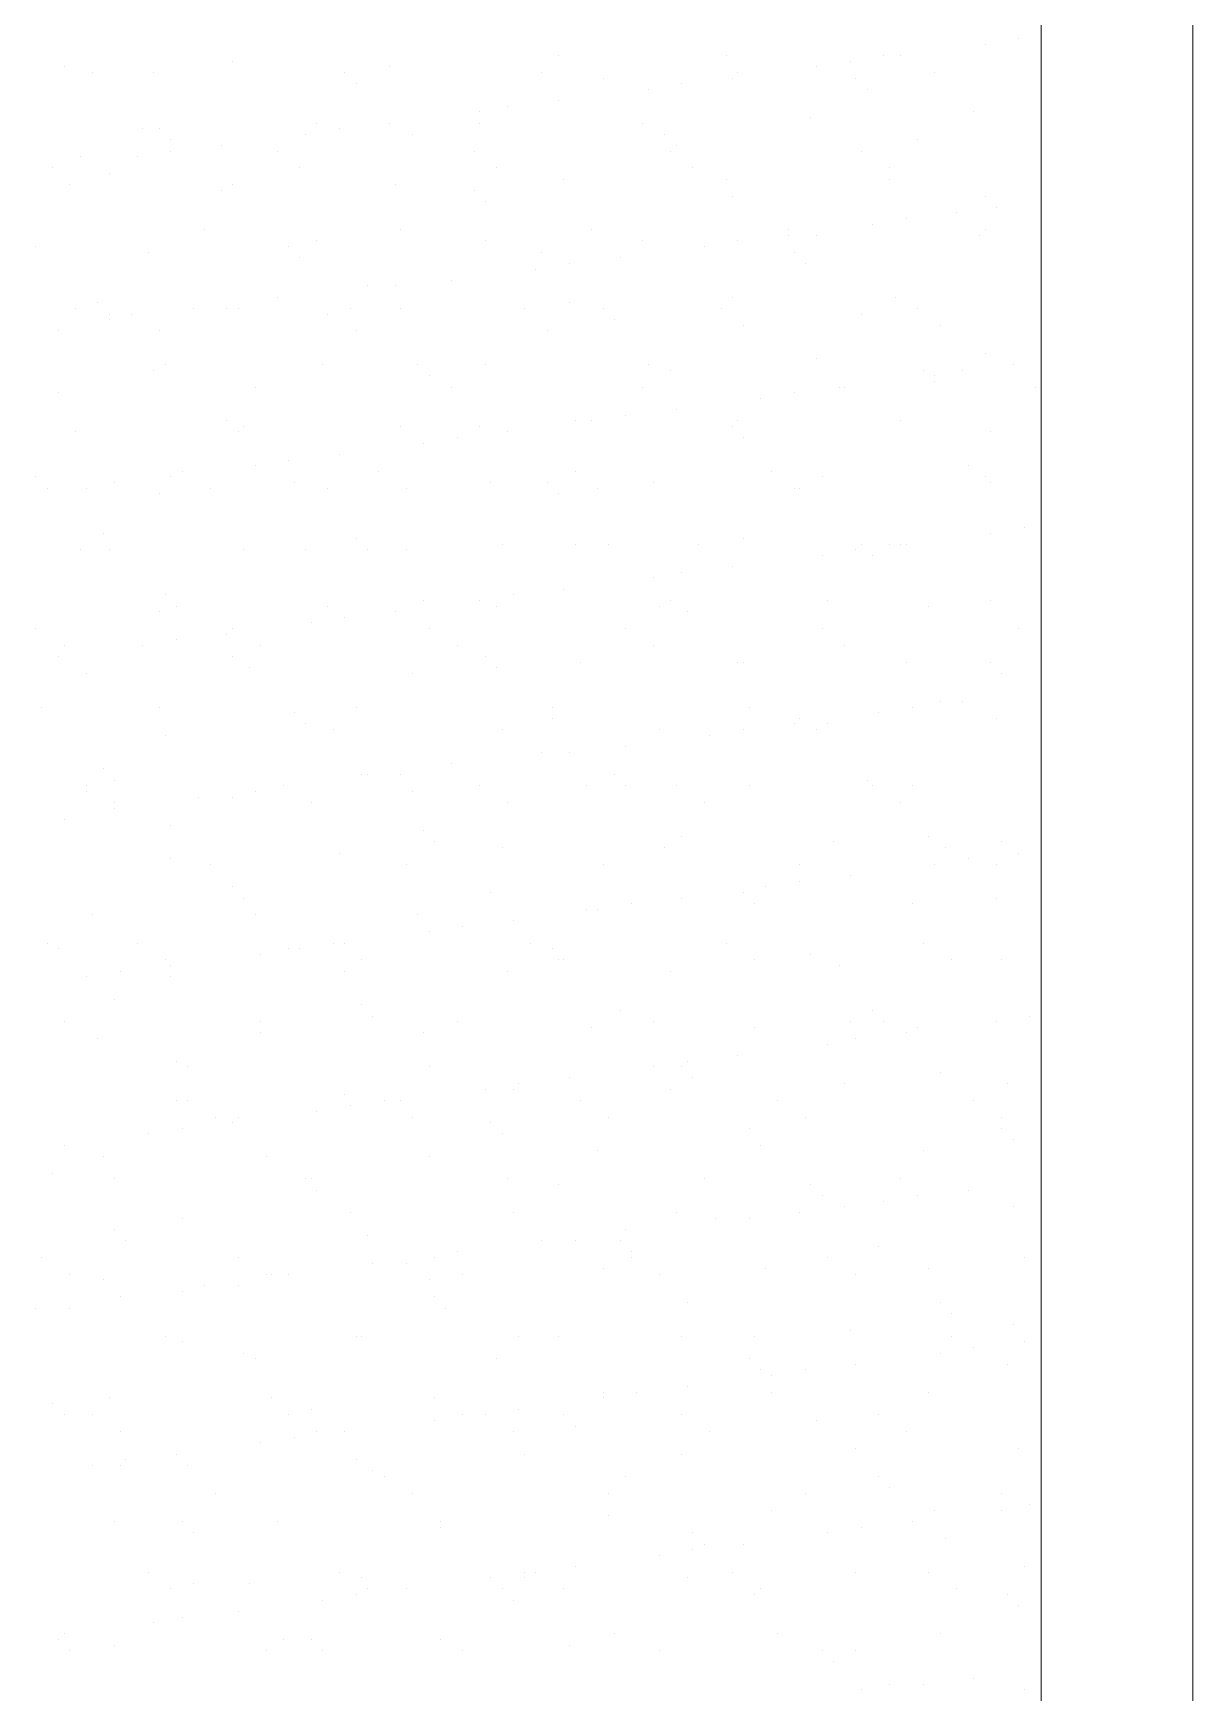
# Model space of a CAD drawing. Header units: millimetres. Extents: x 21 to 236, y 15 to 64.
# Drawn here: x 66.142 to 67.078, y 27.911 to 29.25 of the extents above; entities that cross this region are included whole.
import ezdxf

# ---------------------------------------------------------------- set-up
doc = ezdxf.new("R2010")
doc.units = ezdxf.units.MM
doc.layers.add('PDF_Grama', color=7, linetype='Continuous', true_color=0x397200)
doc.layers.add('PDF_Terreno', color=7, linetype='Continuous')

msp = doc.modelspace()

# ---------------------------------------------------------------- linework, layer by layer
at = {"layer": 'PDF_Grama', "lineweight": 20}
for points in [[(66.9101, 29.2413), (66.9101, 29.2413)], [(66.9373, 29.2458), (66.9373, 29.2458)], [(66.3028, 29.2277), (66.3028, 29.2277)], [(66.5656, 29.2322), (66.5656, 29.2322)], [(66.7016, 29.2322), (66.7016, 29.2322)], [(66.8013, 29.2277), (66.8013, 29.2277)], [(66.8285, 29.2322), (66.8285, 29.2322)], [(66.8421, 29.2322), (66.8421, 29.2322)], [(66.1668, 29.2232), (66.1668, 29.2232)], [(66.1895, 29.2186), (66.1895, 29.2186)], [(66.2393, 29.2186), (66.2393, 29.2186)], [(66.3934, 29.2186), (66.3934, 29.2186)], [(66.3934, 29.2186), (66.3934, 29.2186)], [(66.4297, 29.2232), (66.4297, 29.2232)], [(66.5521, 29.2186), (66.5521, 29.2186)], [(66.6019, 29.2141), (66.6019, 29.2141)], [(66.7062, 29.2141), (66.7062, 29.2141)], [(66.7107, 29.2186), (66.7107, 29.2186)], [(66.7741, 29.2232), (66.7741, 29.2232)], [(66.8059, 29.2141), (66.8059, 29.2141)], [(66.8693, 29.2186), (66.8693, 29.2186)], [(66.4025, 29.2096), (66.4025, 29.2096)], [(66.6382, 29.205), (66.6382, 29.205)], [(66.6654, 29.2096), (66.6654, 29.2096)], [(66.8149, 29.205), (66.8149, 29.205)], [(66.5022, 29.1869), (66.5022, 29.1869)], [(66.5249, 29.1914), (66.5249, 29.1914)], [(66.5656, 29.196), (66.5656, 29.196)], [(66.901, 29.1869), (66.901, 29.1869)], [(66.2303, 29.1733), (66.2303, 29.1733)], [(66.2438, 29.1733), (66.2438, 29.1733)], [(66.3708, 29.1778), (66.3708, 29.1778)], [(66.3889, 29.1733), (66.3889, 29.1733)], [(66.4297, 29.1778), (66.4297, 29.1778)], [(66.5022, 29.1778), (66.5022, 29.1778)], [(66.6336, 29.1778), (66.6336, 29.1778)], [(66.7696, 29.1824), (66.7696, 29.1824)], [(66.2529, 29.1642), (66.2529, 29.1642)], [(66.2937, 29.1597), (66.2937, 29.1597)], [(66.3617, 29.1688), (66.3617, 29.1688)], [(66.4478, 29.1688), (66.4478, 29.1688)], [(66.6518, 29.1688), (66.6518, 29.1688)], [(66.6608, 29.1597), (66.6608, 29.1597)], [(66.8557, 29.1642), (66.8557, 29.1642)], [(66.1804, 29.1506), (66.1804, 29.1506)], [(66.2257, 29.1506), (66.2257, 29.1506)], [(66.2529, 29.1552), (66.2529, 29.1552)], [(66.339, 29.1552), (66.339, 29.1552)], [(66.4977, 29.1552), (66.4977, 29.1552)], [(66.6563, 29.1552), (66.6563, 29.1552)], [(66.8104, 29.1552), (66.8104, 29.1552)], [(66.1577, 29.1416), (66.1577, 29.1416)], [(66.2031, 29.137), (66.2031, 29.137)], [(66.3572, 29.1416), (66.3572, 29.1416)], [(66.5158, 29.1416), (66.5158, 29.1416)], [(66.5702, 29.1325), (66.5702, 29.1325)], [(66.6744, 29.1416), (66.6744, 29.1416)], [(66.7016, 29.1325), (66.7016, 29.1325)], [(66.8331, 29.1416), (66.8331, 29.1416)], [(66.8331, 29.1325), (66.8331, 29.1325)], [(66.1713, 29.128), (66.1713, 29.128)], [(66.2937, 29.1234), (66.2937, 29.1234)], [(66.3028, 29.128), (66.3028, 29.128)], [(66.4342, 29.128), (66.4342, 29.128)], [(66.4977, 29.1234), (66.4977, 29.1234)], [(66.7062, 29.1189), (66.7062, 29.1189)], [(66.9101, 29.1189), (66.9101, 29.1189)], [(66.5067, 29.1144), (66.5067, 29.1144)], [(66.8874, 29.1053), (66.8874, 29.1053)], [(66.9192, 29.1098), (66.9192, 29.1098)], [(66.9554, 29.1144), (66.9554, 29.1144)], [(66.2801, 29.0917), (66.2801, 29.0917)], [(66.4387, 29.0917), (66.4387, 29.0917)], [(66.5928, 29.0917), (66.5928, 29.0917)], [(66.7515, 29.0917), (66.7515, 29.0917)], [(66.8195, 29.0962), (66.8195, 29.0962)], [(66.8467, 29.1008), (66.8467, 29.1008)], [(66.9101, 29.0917), (66.9101, 29.0917)], [(66.1441, 29.0781), (66.1441, 29.0781)], [(66.3481, 29.0781), (66.3481, 29.0781)], [(66.3708, 29.0827), (66.3708, 29.0827)], [(66.5067, 29.0827), (66.5067, 29.0827)], [(66.6336, 29.0827), (66.6336, 29.0827)], [(66.6835, 29.0781), (66.6835, 29.0781)], [(66.7107, 29.0827), (66.7107, 29.0827)], [(66.7515, 29.0872), (66.7515, 29.0872)], [(66.7741, 29.0872), (66.7741, 29.0872)], [(66.9056, 29.0872), (66.9056, 29.0872)], [(66.2348, 29.0736), (66.2348, 29.0736)], [(66.3572, 29.0691), (66.3572, 29.0691)], [(66.5521, 29.0736), (66.5521, 29.0736)], [(66.5747, 29.0645), (66.5747, 29.0645)], [(66.6155, 29.0691), (66.6155, 29.0691)], [(66.756, 29.0736), (66.756, 29.0736)], [(66.7651, 29.0645), (66.7651, 29.0645)], [(66.4795, 29.0509), (66.4795, 29.0509)], [(66.5475, 29.06), (66.5475, 29.06)], [(66.339, 29.0373), (66.339, 29.0373)], [(66.4115, 29.0464), (66.4115, 29.0464)], [(66.4342, 29.0464), (66.4342, 29.0464)], [(66.7062, 29.0373), (66.7062, 29.0373)], [(66.8376, 29.0373), (66.8376, 29.0373)], [(66.1759, 29.0283), (66.1759, 29.0283)], [(66.194, 29.0328), (66.194, 29.0328)], [(66.2031, 29.0237), (66.2031, 29.0237)], [(66.2212, 29.0237), (66.2212, 29.0237)], [(66.271, 29.0283), (66.271, 29.0283)], [(66.2982, 29.0283), (66.2982, 29.0283)], [(66.3073, 29.0283), (66.3073, 29.0283)], [(66.3798, 29.0237), (66.3798, 29.0237)], [(66.398, 29.0283), (66.398, 29.0283)], [(66.4387, 29.0283), (66.4387, 29.0283)], [(66.5385, 29.0283), (66.5385, 29.0283)], [(66.5747, 29.0328), (66.5747, 29.0328)], [(66.6019, 29.0283), (66.6019, 29.0283)], [(66.6971, 29.0283), (66.6971, 29.0283)], [(66.8104, 29.0237), (66.8104, 29.0237)], [(66.8557, 29.0283), (66.8557, 29.0283)], [(66.1623, 29.0101), (66.1623, 29.0101)], [(66.2031, 29.0192), (66.2031, 29.0192)], [(66.2438, 29.0101), (66.2438, 29.0101)], [(66.4025, 29.0101), (66.4025, 29.0101)], [(66.5566, 29.0101), (66.5566, 29.0101)], [(66.611, 29.0192), (66.611, 29.0192)], [(66.7152, 29.0147), (66.7152, 29.0147)], [(66.8739, 29.0147), (66.8739, 29.0147)], [(66.7741, 28.9875), (66.7741, 28.9875)], [(66.9101, 28.992), (66.9101, 28.992)], [(66.2393, 28.9784), (66.2393, 28.9784)], [(66.2484, 28.9829), (66.2484, 28.9829)], [(66.3753, 28.9829), (66.3753, 28.9829)], [(66.4523, 28.9829), (66.4523, 28.9829)], [(66.4614, 28.9739), (66.4614, 28.9739)], [(66.5067, 28.9829), (66.5067, 28.9829)], [(66.6382, 28.9829), (66.6382, 28.9829)], [(66.6563, 28.9784), (66.6563, 28.9784)], [(66.8603, 28.9784), (66.8603, 28.9784)], [(66.8693, 28.9739), (66.8693, 28.9739)], [(66.892, 28.9784), (66.892, 28.9784)], [(66.9328, 28.9829), (66.9328, 28.9829)], [(66.1623, 28.9603), (66.1623, 28.9603)], [(66.3209, 28.9648), (66.3209, 28.9648)], [(66.4795, 28.9648), (66.4795, 28.9648)], [(66.6336, 28.9648), (66.6336, 28.9648)], [(66.756, 28.9603), (66.756, 28.9603)], [(66.7923, 28.9648), (66.7923, 28.9648)], [(66.7968, 28.9648), (66.7968, 28.9648)], [(66.8693, 28.9693), (66.8693, 28.9693)], [(66.9509, 28.9648), (66.9509, 28.9648)], [(66.6608, 28.9467), (66.6608, 28.9467)], [(66.7288, 28.9557), (66.7288, 28.9557)], [(66.2982, 28.9376), (66.2982, 28.9376)], [(66.3118, 28.9331), (66.3118, 28.9331)], [(66.4387, 28.9331), (66.4387, 28.9331)], [(66.5022, 28.9331), (66.5022, 28.9331)], [(66.5792, 28.9376), (66.5792, 28.9376)], [(66.5928, 28.9376), (66.5928, 28.9376)], [(66.62, 28.9421), (66.62, 28.9421)], [(66.7062, 28.9331), (66.7062, 28.9331)], [(66.7107, 28.9376), (66.7107, 28.9376)], [(66.8421, 28.9376), (66.8421, 28.9376)], [(66.1759, 28.9286), (66.1759, 28.9286)], [(66.3073, 28.9286), (66.3073, 28.9286)], [(66.4569, 28.9195), (66.4569, 28.9195)], [(66.4841, 28.924), (66.4841, 28.924)], [(66.5249, 28.9286), (66.5249, 28.9286)], [(66.7152, 28.924), (66.7152, 28.924)], [(66.9146, 28.9286), (66.9146, 28.9286)], [(66.3481, 28.9059), (66.3481, 28.9059)], [(66.3889, 28.9104), (66.3889, 28.9104)], [(66.1441, 28.8923), (66.1441, 28.8923)], [(66.2529, 28.8923), (66.2529, 28.8923)], [(66.262, 28.8968), (66.262, 28.8968)], [(66.3209, 28.9014), (66.3209, 28.9014)], [(66.4206, 28.8968), (66.4206, 28.8968)], [(66.5792, 28.8968), (66.5792, 28.8968)], [(66.7379, 28.8968), (66.7379, 28.8968)], [(66.7787, 28.8923), (66.7787, 28.8923)], [(66.8965, 28.9014), (66.8965, 28.9014)], [(66.9101, 28.8923), (66.9101, 28.8923)], [(66.1532, 28.8832), (66.1532, 28.8832)], [(66.1849, 28.8832), (66.1849, 28.8832)], [(66.2076, 28.8878), (66.2076, 28.8878)], [(66.2438, 28.8787), (66.2438, 28.8787)], [(66.2846, 28.8832), (66.2846, 28.8832)], [(66.3526, 28.8878), (66.3526, 28.8878)], [(66.3798, 28.8832), (66.3798, 28.8832)], [(66.4433, 28.8832), (66.4433, 28.8832)], [(66.5113, 28.8878), (66.5113, 28.8878)], [(66.5566, 28.8878), (66.5566, 28.8878)], [(66.5656, 28.8787), (66.5656, 28.8787)], [(66.5974, 28.8832), (66.5974, 28.8832)], [(66.6427, 28.8878), (66.6427, 28.8878)], [(66.756, 28.8832), (66.756, 28.8832)], [(66.7605, 28.8832), (66.7605, 28.8832)], [(66.9146, 28.8878), (66.9146, 28.8878)], [(66.9418, 28.8515), (66.9418, 28.8515)], [(66.1985, 28.847), (66.1985, 28.847)], [(66.4025, 28.8424), (66.4025, 28.8424)], [(66.5203, 28.8379), (66.5203, 28.8379)], [(66.5792, 28.8379), (66.5792, 28.8379)], [(66.6064, 28.8379), (66.6064, 28.8379)], [(66.679, 28.8379), (66.679, 28.8379)], [(66.7152, 28.8424), (66.7152, 28.8424)], [(66.8104, 28.8379), (66.8104, 28.8379)], [(66.8331, 28.8379), (66.8331, 28.8379)], [(66.8421, 28.8379), (66.8421, 28.8379)], [(66.8467, 28.8379), (66.8467, 28.8379)], [(66.9146, 28.847), (66.9146, 28.847)], [(66.1804, 28.8334), (66.1804, 28.8334)], [(66.2031, 28.8334), (66.2031, 28.8334)], [(66.3118, 28.8334), (66.3118, 28.8334)], [(66.3617, 28.8334), (66.3617, 28.8334)], [(66.4115, 28.8334), (66.4115, 28.8334)], [(66.4433, 28.8334), (66.4433, 28.8334)], [(66.7787, 28.8288), (66.7787, 28.8288)], [(66.8059, 28.8334), (66.8059, 28.8334)], [(66.8195, 28.8288), (66.8195, 28.8288)], [(66.6427, 28.8107), (66.6427, 28.8107)], [(66.6654, 28.8152), (66.6654, 28.8152)], [(66.7062, 28.8198), (66.7062, 28.8198)], [(66.2484, 28.7971), (66.2484, 28.7971)], [(66.5294, 28.7971), (66.5294, 28.7971)], [(66.5702, 28.8016), (66.5702, 28.8016)], [(66.2438, 28.7835), (66.2438, 28.7835)], [(66.2574, 28.788), (66.2574, 28.788)], [(66.3798, 28.788), (66.3798, 28.788)], [(66.4342, 28.7835), (66.4342, 28.7835)], [(66.4569, 28.7926), (66.4569, 28.7926)], [(66.5022, 28.7926), (66.5022, 28.7926)], [(66.5158, 28.788), (66.5158, 28.788)], [(66.6472, 28.788), (66.6472, 28.788)], [(66.6563, 28.7926), (66.6563, 28.7926)], [(66.6699, 28.7835), (66.6699, 28.7835)], [(66.7832, 28.7926), (66.7832, 28.7926)], [(66.8648, 28.788), (66.8648, 28.788)], [(66.9146, 28.7926), (66.9146, 28.7926)], [(66.1441, 28.7699), (66.1441, 28.7699)], [(66.3028, 28.7699), (66.3028, 28.7699)], [(66.3662, 28.7744), (66.3662, 28.7744)], [(66.3934, 28.779), (66.3934, 28.779)], [(66.4614, 28.7699), (66.4614, 28.7699)], [(66.62, 28.7699), (66.62, 28.7699)], [(66.7787, 28.7699), (66.7787, 28.7699)], [(66.9373, 28.7699), (66.9373, 28.7699)], [(66.1668, 28.7563), (66.1668, 28.7563)], [(66.2303, 28.7563), (66.2303, 28.7563)], [(66.2574, 28.7609), (66.2574, 28.7609)], [(66.2982, 28.7654), (66.2982, 28.7654)], [(66.3254, 28.7563), (66.3254, 28.7563)], [(66.4841, 28.7563), (66.4841, 28.7563)], [(66.6427, 28.7563), (66.6427, 28.7563)], [(66.7968, 28.7563), (66.7968, 28.7563)], [(66.9554, 28.7563), (66.9554, 28.7563)], [(66.1623, 28.7473), (66.1623, 28.7473)], [(66.3028, 28.7473), (66.3028, 28.7473)], [(66.5067, 28.7473), (66.5067, 28.7473)], [(66.5838, 28.7427), (66.5838, 28.7427)], [(66.7107, 28.7427), (66.7107, 28.7427)], [(66.7152, 28.7427), (66.7152, 28.7427)], [(66.8467, 28.7427), (66.8467, 28.7427)], [(66.9146, 28.7427), (66.9146, 28.7427)], [(66.1849, 28.7337), (66.1849, 28.7337)], [(66.3164, 28.7382), (66.3164, 28.7382)], [(66.4478, 28.7337), (66.4478, 28.7337)], [(66.5158, 28.7382), (66.5158, 28.7382)], [(66.9237, 28.7337), (66.9237, 28.7337)], [(66.1487, 28.7065), (66.1487, 28.7065)], [(66.2438, 28.7065), (66.2438, 28.7065)], [(66.3526, 28.7019), (66.3526, 28.7019)], [(66.4025, 28.7065), (66.4025, 28.7065)], [(66.5611, 28.7065), (66.5611, 28.7065)], [(66.7198, 28.7065), (66.7198, 28.7065)], [(66.824, 28.7019), (66.824, 28.7019)], [(66.8512, 28.7065), (66.8512, 28.7065)], [(66.8739, 28.711), (66.8739, 28.711)], [(66.892, 28.711), (66.892, 28.711)], [(66.3617, 28.6929), (66.3617, 28.6929)], [(66.3844, 28.6883), (66.3844, 28.6883)], [(66.5203, 28.6883), (66.5203, 28.6883)], [(66.5611, 28.6974), (66.5611, 28.6974)], [(66.6472, 28.6883), (66.6472, 28.6883)], [(66.7152, 28.6883), (66.7152, 28.6883)], [(66.756, 28.6929), (66.756, 28.6929)], [(66.7605, 28.6974), (66.7605, 28.6974)], [(66.7741, 28.6883), (66.7741, 28.6883)], [(66.7832, 28.6929), (66.7832, 28.6929)], [(66.9192, 28.6974), (66.9192, 28.6974)], [(66.2484, 28.6838), (66.2484, 28.6838)], [(66.688, 28.6838), (66.688, 28.6838)], [(66.5521, 28.6702), (66.5521, 28.6702)], [(66.5747, 28.6702), (66.5747, 28.6702)], [(66.62, 28.6747), (66.62, 28.6747)], [(66.1985, 28.6566), (66.1985, 28.6566)], [(66.407, 28.6521), (66.407, 28.6521)], [(66.4115, 28.6521), (66.4115, 28.6521)], [(66.4387, 28.6521), (66.4387, 28.6521)], [(66.4795, 28.6611), (66.4795, 28.6611)], [(66.611, 28.6521), (66.611, 28.6521)], [(66.1849, 28.643), (66.1849, 28.643)], [(66.1849, 28.6385), (66.1849, 28.6385)], [(66.2076, 28.6475), (66.2076, 28.6475)], [(66.3209, 28.6385), (66.3209, 28.6385)], [(66.3436, 28.643), (66.3436, 28.643)], [(66.3436, 28.643), (66.3436, 28.643)], [(66.4478, 28.6385), (66.4478, 28.6385)], [(66.5022, 28.643), (66.5022, 28.643)], [(66.5883, 28.643), (66.5883, 28.643)], [(66.62, 28.643), (66.62, 28.643)], [(66.6608, 28.643), (66.6608, 28.643)], [(66.7198, 28.643), (66.7198, 28.643)], [(66.8149, 28.6475), (66.8149, 28.6475)], [(66.8195, 28.643), (66.8195, 28.643)], [(66.8512, 28.643), (66.8512, 28.643)], [(66.2076, 28.6294), (66.2076, 28.6294)], [(66.2076, 28.6249), (66.2076, 28.6249)], [(66.2756, 28.6339), (66.2756, 28.6339)], [(66.3028, 28.6339), (66.3028, 28.6339)], [(66.3662, 28.6294), (66.3662, 28.6294)], [(66.5249, 28.6294), (66.5249, 28.6294)], [(66.6835, 28.6294), (66.6835, 28.6294)], [(66.8421, 28.6294), (66.8421, 28.6294)], [(66.1668, 28.6158), (66.1668, 28.6158)], [(66.2529, 28.6113), (66.2529, 28.6113)], [(66.4569, 28.6068), (66.4569, 28.6068)], [(66.4659, 28.5977), (66.4659, 28.5977)], [(66.6654, 28.6022), (66.6654, 28.6022)], [(66.7877, 28.5977), (66.7877, 28.5977)], [(66.8648, 28.6022), (66.8648, 28.6022)], [(66.9237, 28.5977), (66.9237, 28.5977)], [(66.2529, 28.5841), (66.2529, 28.5841)], [(66.3889, 28.5886), (66.3889, 28.5886)], [(66.5203, 28.5932), (66.5203, 28.5932)], [(66.6518, 28.5932), (66.6518, 28.5932)], [(66.8784, 28.5932), (66.8784, 28.5932)], [(66.8965, 28.5841), (66.8965, 28.5841)], [(66.9373, 28.5886), (66.9373, 28.5886)], [(66.2846, 28.5796), (66.2846, 28.5796)], [(66.4433, 28.5796), (66.4433, 28.5796)], [(66.6019, 28.5796), (66.6019, 28.5796)], [(66.7605, 28.5796), (66.7605, 28.5796)], [(66.8013, 28.5705), (66.8013, 28.5705)], [(66.8693, 28.5796), (66.8693, 28.5796)], [(66.9192, 28.5796), (66.9192, 28.5796)], [(66.3028, 28.5614), (66.3028, 28.5614)], [(66.5113, 28.5569), (66.5113, 28.5569)], [(66.7152, 28.5569), (66.7152, 28.5569)], [(66.7333, 28.5614), (66.7333, 28.5614)], [(66.7605, 28.566), (66.7605, 28.566)], [(66.3118, 28.5524), (66.3118, 28.5524)], [(66.5883, 28.5433), (66.5883, 28.5433)], [(66.5974, 28.5433), (66.5974, 28.5433)], [(66.6246, 28.5478), (66.6246, 28.5478)], [(66.6654, 28.5524), (66.6654, 28.5524)], [(66.7243, 28.5478), (66.7243, 28.5478)], [(66.7243, 28.5478), (66.7243, 28.5478)], [(66.8512, 28.5478), (66.8512, 28.5478)], [(66.9192, 28.5524), (66.9192, 28.5524)], [(66.1895, 28.5388), (66.1895, 28.5388)], [(66.3209, 28.5388), (66.3209, 28.5388)], [(66.4523, 28.5388), (66.4523, 28.5388)], [(66.4886, 28.5297), (66.4886, 28.5297)], [(66.5294, 28.5342), (66.5294, 28.5342)], [(66.1532, 28.5161), (66.1532, 28.5161)], [(66.2257, 28.5161), (66.2257, 28.5161)], [(66.3844, 28.5161), (66.3844, 28.5161)], [(66.3934, 28.5161), (66.3934, 28.5161)], [(66.4614, 28.5252), (66.4614, 28.5252)], [(66.543, 28.5161), (66.543, 28.5161)], [(66.7016, 28.5161), (66.7016, 28.5161)], [(66.8603, 28.5161), (66.8603, 28.5161)], [(66.1623, 28.5116), (66.1623, 28.5116)], [(66.2484, 28.5025), (66.2484, 28.5025)], [(66.3254, 28.507), (66.3254, 28.507)], [(66.3481, 28.5116), (66.3481, 28.5116)], [(66.3572, 28.5116), (66.3572, 28.5116)], [(66.407, 28.5025), (66.407, 28.5025)], [(66.5611, 28.5116), (66.5611, 28.5116)], [(66.5656, 28.5025), (66.5656, 28.5025)], [(66.5702, 28.5025), (66.5702, 28.5025)], [(66.7243, 28.5025), (66.7243, 28.5025)], [(66.7696, 28.507), (66.7696, 28.507)], [(66.8829, 28.5025), (66.8829, 28.5025)], [(66.9237, 28.5025), (66.9237, 28.5025)], [(66.1849, 28.4889), (66.1849, 28.4889)], [(66.2121, 28.4934), (66.2121, 28.4934)], [(66.2529, 28.498), (66.2529, 28.498)], [(66.2529, 28.4889), (66.2529, 28.4889)], [(66.3934, 28.4934), (66.3934, 28.4934)], [(66.5249, 28.4934), (66.5249, 28.4934)], [(66.6563, 28.4934), (66.6563, 28.4934)], [(66.7923, 28.498), (66.7923, 28.498)], [(66.2076, 28.4708), (66.2076, 28.4708)], [(66.407, 28.4662), (66.407, 28.4662)], [(66.6155, 28.4617), (66.6155, 28.4617)], [(66.8195, 28.4617), (66.8195, 28.4617)], [(66.1668, 28.4526), (66.1668, 28.4526)], [(66.3254, 28.4526), (66.3254, 28.4526)], [(66.4161, 28.4572), (66.4161, 28.4572)], [(66.4841, 28.4526), (66.4841, 28.4526)], [(66.5928, 28.4481), (66.5928, 28.4481)], [(66.6427, 28.4526), (66.6427, 28.4526)], [(66.7243, 28.4481), (66.7243, 28.4481)], [(66.8013, 28.4526), (66.8013, 28.4526)], [(66.8285, 28.4526), (66.8285, 28.4526)], [(66.8557, 28.4481), (66.8557, 28.4481)], [(66.9192, 28.4526), (66.9192, 28.4526)], [(66.9464, 28.4572), (66.9464, 28.4572)], [(66.194, 28.4391), (66.194, 28.4391)], [(66.3254, 28.4436), (66.3254, 28.4436)], [(66.4569, 28.4436), (66.4569, 28.4436)], [(66.7832, 28.4345), (66.7832, 28.4345)], [(66.8059, 28.4391), (66.8059, 28.4391)], [(66.8467, 28.4436), (66.8467, 28.4436)], [(66.2574, 28.4209), (66.2574, 28.4209)], [(66.6699, 28.4209), (66.6699, 28.4209)], [(66.7107, 28.4255), (66.7107, 28.4255)], [(66.2665, 28.4164), (66.2665, 28.4164)], [(66.4614, 28.4164), (66.4614, 28.4164)], [(66.5747, 28.4073), (66.5747, 28.4073)], [(66.6427, 28.4164), (66.6427, 28.4164)], [(66.6654, 28.4164), (66.6654, 28.4164)], [(66.6744, 28.4073), (66.6744, 28.4073)], [(66.8739, 28.4119), (66.8739, 28.4119)], [(66.3934, 28.3937), (66.3934, 28.3937)], [(66.5067, 28.3983), (66.5067, 28.3983)], [(66.5294, 28.3983), (66.5294, 28.3983)], [(66.5339, 28.4028), (66.5339, 28.4028)], [(66.6563, 28.3983), (66.6563, 28.3983)], [(66.7968, 28.4028), (66.7968, 28.4028)], [(66.9282, 28.4028), (66.9282, 28.4028)], [(66.2574, 28.3892), (66.2574, 28.3892)], [(66.2665, 28.3892), (66.2665, 28.3892)], [(66.398, 28.3847), (66.398, 28.3847)], [(66.4251, 28.3892), (66.4251, 28.3892)], [(66.4387, 28.3892), (66.4387, 28.3892)], [(66.5838, 28.3892), (66.5838, 28.3892)], [(66.7424, 28.3892), (66.7424, 28.3892)], [(66.901, 28.3892), (66.901, 28.3892)], [(66.2892, 28.3756), (66.2892, 28.3756)], [(66.3028, 28.3711), (66.3028, 28.3711)], [(66.3073, 28.3756), (66.3073, 28.3756)], [(66.3708, 28.3801), (66.3708, 28.3801)], [(66.4478, 28.3756), (66.4478, 28.3756)], [(66.5113, 28.3711), (66.5113, 28.3711)], [(66.6064, 28.3756), (66.6064, 28.3756)], [(66.7651, 28.3756), (66.7651, 28.3756)], [(66.9237, 28.3756), (66.9237, 28.3756)], [(66.2348, 28.362), (66.2348, 28.362)], [(66.262, 28.3665), (66.262, 28.3665)], [(66.5203, 28.362), (66.5203, 28.362)], [(66.7198, 28.3665), (66.7198, 28.3665)], [(66.9237, 28.3665), (66.9237, 28.3665)], [(66.9328, 28.3575), (66.9328, 28.3575)], [(66.1668, 28.3529), (66.1668, 28.3529)], [(66.1985, 28.3439), (66.1985, 28.3439)], [(66.33, 28.3439), (66.33, 28.3439)], [(66.4614, 28.3439), (66.4614, 28.3439)], [(66.5974, 28.3484), (66.5974, 28.3484)], [(66.7288, 28.3529), (66.7288, 28.3529)], [(66.8603, 28.3484), (66.8603, 28.3484)], [(66.1577, 28.3303), (66.1577, 28.3303)], [(66.2076, 28.3257), (66.2076, 28.3257)], [(66.3617, 28.3257), (66.3617, 28.3257)], [(66.3662, 28.3257), (66.3662, 28.3257)], [(66.3708, 28.3167), (66.3708, 28.3167)], [(66.5249, 28.3257), (66.5249, 28.3257)], [(66.5656, 28.3212), (66.5656, 28.3212)], [(66.6835, 28.3257), (66.6835, 28.3257)], [(66.7696, 28.3212), (66.7696, 28.3212)], [(66.8421, 28.3257), (66.8421, 28.3257)], [(66.8965, 28.3167), (66.8965, 28.3167)], [(66.7787, 28.3121), (66.7787, 28.3121)], [(66.7968, 28.3031), (66.7968, 28.3031)], [(66.8285, 28.3076), (66.8285, 28.3076)], [(66.8557, 28.3121), (66.8557, 28.3121)], [(66.9328, 28.3031), (66.9328, 28.3031)], [(66.262, 28.294), (66.262, 28.294)], [(66.398, 28.2985), (66.398, 28.2985)], [(66.5294, 28.2985), (66.5294, 28.2985)], [(66.6608, 28.2985), (66.6608, 28.2985)], [(66.6926, 28.294), (66.6926, 28.294)], [(66.7198, 28.294), (66.7198, 28.294)], [(66.7605, 28.2985), (66.7605, 28.2985)], [(66.2076, 28.285), (66.2076, 28.285)], [(66.2167, 28.2759), (66.2167, 28.2759)], [(66.4115, 28.2804), (66.4115, 28.2804)], [(66.5521, 28.2759), (66.5521, 28.2759)], [(66.5792, 28.2759), (66.5792, 28.2759)], [(66.6155, 28.2759), (66.6155, 28.2759)], [(66.62, 28.285), (66.62, 28.285)], [(66.1487, 28.2623), (66.1487, 28.2623)], [(66.3073, 28.2623), (66.3073, 28.2623)], [(66.4659, 28.2623), (66.4659, 28.2623)], [(66.4841, 28.2668), (66.4841, 28.2668)], [(66.6246, 28.2668), (66.6246, 28.2668)], [(66.6246, 28.2623), (66.6246, 28.2623)], [(66.7832, 28.2623), (66.7832, 28.2623)], [(66.824, 28.2714), (66.824, 28.2714)], [(66.9418, 28.2623), (66.9418, 28.2623)], [(66.1713, 28.2487), (66.1713, 28.2487)], [(66.33, 28.2487), (66.33, 28.2487)], [(66.3345, 28.2487), (66.3345, 28.2487)], [(66.3481, 28.2487), (66.3481, 28.2487)], [(66.4161, 28.2578), (66.4161, 28.2578)], [(66.4433, 28.2578), (66.4433, 28.2578)], [(66.4886, 28.2487), (66.4886, 28.2487)], [(66.6019, 28.2532), (66.6019, 28.2532)], [(66.6472, 28.2487), (66.6472, 28.2487)], [(66.7333, 28.2532), (66.7333, 28.2532)], [(66.8059, 28.2487), (66.8059, 28.2487)], [(66.8648, 28.2532), (66.8648, 28.2532)], [(66.1985, 28.2442), (66.1985, 28.2442)], [(66.262, 28.2351), (66.262, 28.2351)], [(66.2801, 28.2396), (66.2801, 28.2396)], [(66.3073, 28.2396), (66.3073, 28.2396)], [(66.4614, 28.2442), (66.4614, 28.2442)], [(66.1441, 28.2215), (66.1441, 28.2215)], [(66.1713, 28.2215), (66.1713, 28.2215)], [(66.2121, 28.2306), (66.2121, 28.2306)], [(66.4659, 28.2306), (66.4659, 28.2306)], [(66.475, 28.2215), (66.475, 28.2215)], [(66.6699, 28.226), (66.6699, 28.226)], [(66.8739, 28.226), (66.8739, 28.226)], [(66.8829, 28.217), (66.8829, 28.217)], [(66.9328, 28.2079), (66.9328, 28.2079)], [(66.2484, 28.1988), (66.2484, 28.1988)], [(66.262, 28.1943), (66.262, 28.1943)], [(66.4025, 28.1988), (66.4025, 28.1988)], [(66.407, 28.1988), (66.407, 28.1988)], [(66.5339, 28.1988), (66.5339, 28.1988)], [(66.5656, 28.1988), (66.5656, 28.1988)], [(66.6654, 28.1988), (66.6654, 28.1988)], [(66.7243, 28.1988), (66.7243, 28.1988)], [(66.8013, 28.2034), (66.8013, 28.2034)], [(66.8829, 28.1988), (66.8829, 28.1988)], [(66.9418, 28.1943), (66.9418, 28.1943)], [(66.3118, 28.1852), (66.3118, 28.1852)], [(66.3209, 28.1807), (66.3209, 28.1807)], [(66.5158, 28.1807), (66.5158, 28.1807)], [(66.7198, 28.1807), (66.7198, 28.1807)], [(66.8739, 28.1852), (66.8739, 28.1852)], [(66.901, 28.1898), (66.901, 28.1898)], [(66.7288, 28.1716), (66.7288, 28.1716)], [(66.7379, 28.1671), (66.7379, 28.1671)], [(66.7651, 28.1716), (66.7651, 28.1716)], [(66.8059, 28.1762), (66.8059, 28.1762)], [(66.9282, 28.1762), (66.9282, 28.1762)], [(66.6019, 28.1535), (66.6019, 28.1535)], [(66.6291, 28.1535), (66.6291, 28.1535)], [(66.6699, 28.158), (66.6699, 28.158)], [(66.7379, 28.1535), (66.7379, 28.1535)], [(66.8648, 28.1535), (66.8648, 28.1535)], [(66.1577, 28.1444), (66.1577, 28.1444)], [(66.2031, 28.149), (66.2031, 28.149)], [(66.3345, 28.149), (66.3345, 28.149)], [(66.3662, 28.1399), (66.3662, 28.1399)], [(66.4659, 28.149), (66.4659, 28.149)], [(66.5339, 28.1399), (66.5339, 28.1399)], [(66.6019, 28.149), (66.6019, 28.149)], [(66.1668, 28.1354), (66.1668, 28.1354)], [(66.1895, 28.1354), (66.1895, 28.1354)], [(66.3481, 28.1354), (66.3481, 28.1354)], [(66.4659, 28.1308), (66.4659, 28.1308)], [(66.4886, 28.1354), (66.4886, 28.1354)], [(66.5067, 28.1354), (66.5067, 28.1354)], [(66.5702, 28.1354), (66.5702, 28.1354)], [(66.5792, 28.1263), (66.5792, 28.1263)], [(66.6654, 28.1354), (66.6654, 28.1354)], [(66.7741, 28.1308), (66.7741, 28.1308)], [(66.824, 28.1354), (66.824, 28.1354)], [(66.2121, 28.1218), (66.2121, 28.1218)], [(66.3254, 28.1127), (66.3254, 28.1127)], [(66.3526, 28.1173), (66.3526, 28.1173)], [(66.3708, 28.1218), (66.3708, 28.1218)], [(66.3934, 28.1218), (66.3934, 28.1218)], [(66.5294, 28.1218), (66.5294, 28.1218)], [(66.688, 28.1218), (66.688, 28.1218)], [(66.8467, 28.1218), (66.8467, 28.1218)], [(66.2167, 28.0991), (66.2167, 28.0991)], [(66.2574, 28.1037), (66.2574, 28.1037)], [(66.4025, 28.0991), (66.4025, 28.0991)], [(66.5385, 28.1037), (66.5385, 28.1037)], [(66.6654, 28.1037), (66.6654, 28.1037)], [(66.8059, 28.1082), (66.8059, 28.1082)], [(66.9373, 28.1082), (66.9373, 28.1082)], [(66.1895, 28.0946), (66.1895, 28.0946)], [(66.2121, 28.0946), (66.2121, 28.0946)], [(66.2665, 28.0946), (66.2665, 28.0946)], [(66.4161, 28.0901), (66.4161, 28.0901)], [(66.4251, 28.0855), (66.4251, 28.0855)], [(66.62, 28.0855), (66.62, 28.0855)], [(66.824, 28.0855), (66.824, 28.0855)], [(66.8331, 28.0765), (66.8331, 28.0765)], [(66.2892, 28.0719), (66.2892, 28.0719)], [(66.4478, 28.0719), (66.4478, 28.0719)], [(66.6064, 28.0719), (66.6064, 28.0719)], [(66.7651, 28.0719), (66.7651, 28.0719)], [(66.9237, 28.0719), (66.9237, 28.0719)], [(66.9464, 28.0629), (66.9464, 28.0629)], [(66.2076, 28.0493), (66.2076, 28.0493)], [(66.262, 28.0493), (66.262, 28.0493)], [(66.339, 28.0493), (66.339, 28.0493)], [(66.4705, 28.0493), (66.4705, 28.0493)], [(66.6064, 28.0538), (66.6064, 28.0538)], [(66.7379, 28.0583), (66.7379, 28.0583)], [(66.8512, 28.0493), (66.8512, 28.0493)], [(66.8693, 28.0583), (66.8693, 28.0583)], [(66.9237, 28.0583), (66.9237, 28.0583)], [(66.271, 28.0402), (66.271, 28.0402)], [(66.4705, 28.0447), (66.4705, 28.0447)], [(66.6744, 28.0402), (66.6744, 28.0402)], [(66.7832, 28.0402), (66.7832, 28.0402)], [(66.8104, 28.0447), (66.8104, 28.0447)], [(66.8784, 28.0357), (66.8784, 28.0357)], [(66.6472, 28.0221), (66.6472, 28.0221)], [(66.6744, 28.0266), (66.6744, 28.0266)], [(66.6835, 28.0311), (66.6835, 28.0311)], [(66.7152, 28.0311), (66.7152, 28.0311)], [(66.2348, 28.0085), (66.2348, 28.0085)], [(66.3889, 28.0085), (66.3889, 28.0085)], [(66.5385, 28.0085), (66.5385, 28.0085)], [(66.5475, 28.0085), (66.5475, 28.0085)], [(66.5792, 28.013), (66.5792, 28.013)], [(66.7062, 28.0085), (66.7062, 28.0085)], [(66.8059, 28.0085), (66.8059, 28.0085)], [(66.8648, 28.0085), (66.8648, 28.0085)], [(66.9418, 28.013), (66.9418, 28.013)], [(66.2529, 27.9949), (66.2529, 27.9949)], [(66.271, 27.9994), (66.271, 27.9994)], [(66.3164, 27.9994), (66.3164, 27.9994)], [(66.407, 28.0039), (66.407, 28.0039)], [(66.4115, 27.9949), (66.4115, 27.9949)], [(66.4433, 27.9949), (66.4433, 27.9949)], [(66.5113, 28.0039), (66.5113, 28.0039)], [(66.5203, 27.9949), (66.5203, 27.9949)], [(66.5385, 28.0039), (66.5385, 28.0039)], [(66.5702, 27.9949), (66.5702, 27.9949)], [(66.6699, 28.0039), (66.6699, 28.0039)], [(66.7288, 27.9949), (66.7288, 27.9949)], [(66.8874, 27.9949), (66.8874, 27.9949)], [(66.3753, 27.9858), (66.3753, 27.9858)], [(66.4025, 27.9903), (66.4025, 27.9903)], [(66.5294, 27.9858), (66.5294, 27.9858)], [(66.7243, 27.9903), (66.7243, 27.9903)], [(66.9282, 27.9903), (66.9282, 27.9903)], [(66.9373, 27.9813), (66.9373, 27.9813)], [(66.2393, 27.9677), (66.2393, 27.9677)], [(66.262, 27.9722), (66.262, 27.9722)], [(66.3073, 27.9767), (66.3073, 27.9767)], [(66.1623, 27.9541), (66.1623, 27.9541)], [(66.1668, 27.9586), (66.1668, 27.9586)], [(66.3436, 27.9541), (66.3436, 27.9541)], [(66.3662, 27.9541), (66.3662, 27.9541)], [(66.4705, 27.9541), (66.4705, 27.9541)], [(66.611, 27.9586), (66.611, 27.9586)], [(66.7424, 27.9586), (66.7424, 27.9586)], [(66.8739, 27.9586), (66.8739, 27.9586)], [(66.1713, 27.945), (66.1713, 27.945)], [(66.2076, 27.9496), (66.2076, 27.9496)], [(66.33, 27.945), (66.33, 27.945)], [(66.3753, 27.945), (66.3753, 27.945)], [(66.4886, 27.945), (66.4886, 27.945)], [(66.5747, 27.9496), (66.5747, 27.9496)], [(66.6472, 27.945), (66.6472, 27.945)], [(66.7787, 27.945), (66.7787, 27.945)], [(66.8059, 27.945), (66.8059, 27.945)], [(66.7877, 27.936), (66.7877, 27.936)], [(66.8104, 27.9133), (66.8104, 27.9133)], [(66.8331, 27.9178), (66.8331, 27.9178)], [(66.8603, 27.9178), (66.8603, 27.9178)], [(66.901, 27.9224), (66.901, 27.9224)], [(66.9418, 27.9133), (66.9418, 27.9133)]]:
    msp.add_lwpolyline(points, dxfattribs=at)
at = {"layer": 'PDF_Terreno', "lineweight": 9}
msp.add_lwpolyline([(57.1972, 32.8219), (57.1972, 51.8489), (66.9554, 51.8489), (66.9554, 35.0971), (66.9554, 26.9615), (67.0778, 26.9615), (67.0778, 51.9713), (57.0793, 51.9713), (57.0793, 26.9615), (57.1972, 26.9615), (57.1972, 32.704)], dxfattribs=at)

doc.saveas('drawing.dxf')
